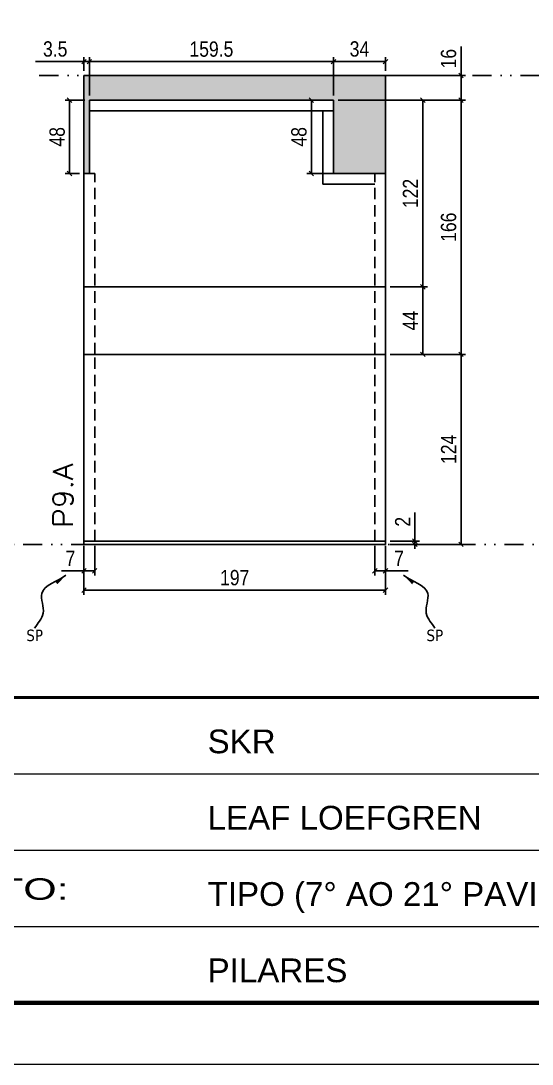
# Model space of a CAD drawing. Extents: x 14400 to 27878, y -21631 to 6985.
# Drawn here: x 14990 to 15324, y 2489 to 3170 of the extents above; entities that cross this region are included whole.
import ezdxf

# ---------------------------------------------------------------- set-up
doc = ezdxf.new("R2010")
doc.units = 0
for name, pattern in [('CONTINUO', [0]), ('DASHED', [0.75, 0.5, -0.25]), ('DIVIDE2', [0.625, 0.25, -0.125, 0, -0.125, 0, -0.125]), ('HIDDEN', [0.375, 0.25, -0.125])]:
    doc.linetypes.add(name, pattern=pattern)
for name, color, linetype in [('COTA', 241, 'Continuous'), ('Nível', 160, 'Continuous'), ('Painéis', 200, 'Continuous'), ('SARR_2.2x7', 40, 'Continuous'), ('Sarrafo de Pressão', 42, 'HIDDEN'), ('texto', 7, 'Continuous')]:
    doc.layers.add(name, color=color, linetype=linetype)
for name, color, linetype, lineweight in [('Folhas', 255, 'Continuous', 9), ('SARRAFO DE PRESSAO', 251, 'DASHED', 9), ('Texto Seção', 7, 'Continuous', 15)]:
    doc.layers.add(name, color=color, linetype=linetype, lineweight=lineweight)
doc.styles.add('ARIAL', font='arial.ttf')
doc.styles.add('COTA TECNICA', font='techl___.ttf', dxfattribs={"height": 10})
doc.styles.add('COTA TECNICA-50', font='techl___.ttf', dxfattribs={"height": 10})
doc.styles.add('REGUA-120', font='ROMANS.shx', dxfattribs={"height": 15})
doc.styles.get("Standard").update_dxf_attribs({"font": 'arial.ttf'})
doc.styles.add('Tecnologia', font='')
doc.styles.get('Tecnologia').set_extended_font_data('Forgotten Futurist')
doc.dimstyles.new('COTA PAINEL-50', dxfattribs={"dimtxt": 10, "dimasz": 3, "dimexe": 3, "dimexo": 3, "dimgap": 3, "dimtad": 1, "dimdec": 1, "dimzin": 12, "dimdsep": 46, "dimtxsty": 'COTA TECNICA-50', "dimblk1": 'OBLIQUE', "dimblk2": 'OBLIQUE', "dimsah": 1, "dimcen": 0.9, "dimclrd": 4, "dimclre": 4, "dimclrt": 240, "dimadec": 1, "dimazin": 3, "dimtfac": 1, "dimtdec": 1, "dimtmove": 0, "dimatfit": 3, "dimfxl": 1, "dimtolj": 1, "dimtzin": 12, "dimarcsym": 0})
doc.dimstyles.new('PAINEL', dxfattribs={"dimtxt": 10, "dimasz": 3, "dimexe": 3, "dimexo": 3, "dimgap": 3, "dimtad": 1, "dimdec": 1, "dimzin": 12, "dimdsep": 46, "dimtxsty": 'COTA TECNICA', "dimblk1": 'OBLIQUE', "dimblk2": 'OBLIQUE', "dimsah": 1, "dimcen": 0.9, "dimclrd": 4, "dimclre": 4, "dimclrt": 240, "dimadec": 1, "dimazin": 3, "dimtfac": 1, "dimtdec": 1, "dimtmove": 0, "dimatfit": 3, "dimfxl": 1, "dimtolj": 1, "dimtzin": 12, "dimarcsym": 0})
doc.dimstyles.get("Standard").update_dxf_attribs({"dimtxt": 0.18, "dimasz": 0.18, "dimexe": 0.18, "dimexo": 0.0625, "dimgap": 0.09, "dimtad": 0, "dimtih": 1, "dimtoh": 1, "dimdec": 4, "dimzin": 0, "dimdsep": 46, "dimtxsty": 'Standard', "dimcen": 0.09, "dimadec": 0, "dimazin": 0, "dimtfac": 1, "dimtdec": 4, "dimtofl": 0, "dimtmove": 0, "dimatfit": 3, "dimfxl": 1, "dimtolj": 1, "dimtzin": 0, "dimarcsym": 0})

# ---------------------------------------------------------------- blocks, each defined once
blk = doc.blocks.new('9999999999')
at = {"color": 30, "linetype": 'CONTINUO'}
for p, q in [((98564.56, 34379.64), (99583.98, 34379.64)), ((98564.56, 34329.83), (99487.98, 34329.83)), ((98564.56, 34280.02), (99487.98, 34280.02))]:
    blk.add_line(p, q, dxfattribs=at)
at = {"color": 30, "linetype": 'CONTINUO', "const_width": 2}
blk.add_lwpolyline([(99583.98, 34230.21), (99583.98, 34414.45, 0.414214), (99568.98, 34429.45), (98228.98, 34429.45, 0.414214), (98213.98, 34414.45), (98213.98, 34245.21, 0.414214), (98228.98, 34230.21), (99583.98, 34230.21)], format="xyb", dxfattribs=at)
at = {"layer": 'Folhas'}
blk.add_lwpolyline([(98138.98, 34190.21), (99623.98, 34190.21), (99623.98, 35240.21), (98138.98, 35240.21)], close=True, dxfattribs=at)
at = {"layer": 'Folhas', "color": 30, "const_width": 3}
blk.add_lwpolyline([(98213.98, 34230.21), (99583.98, 34230.21), (99583.98, 35200.21), (98213.98, 35200.21)], close=True, dxfattribs=at)
at = {"color": 7, "linetype": 'Continuous', "ltscale": 5, "style": 'ARIAL'}
for s, height, p in [('SKR', 15.483, (98837.68, 34393.13)), ('LEAF LOEFGREN', 15.4829, (98837.68, 34343.32)), ('TIPO (7° AO 21° PAVIMENTO)', 15.4829, (98837.68, 34293.51)), ('PILARES', 15.483, (98837.68, 34243.7))]:
    blk.add_text(s, height=height, dxfattribs=at).set_placement(p)
at = {"layer": 'Folhas', "color": 7, "style": 'Tecnologia', "width": 1.5}
blk.add_text('PAVIMENTO:', height=14, dxfattribs=at).set_placement((98573.65, 34297.5))
blk = doc.blocks.new('_Oblique')
at = {"color": 0, "linetype": 'ByBlock', "lineweight": -2}
blk.add_line((-0.5, -0.5), (0.5, 0.5), dxfattribs=at)
blk = doc.blocks.new('*D1101')
at = {"layer": 'COTA', "color": 4, "lineweight": -2, "transparency": 16777216}
for p, q in [((15031.39, 2827.29), (15031.39, 2795.39)), ((15228.39, 2827.29), (15228.39, 2795.39)), ((15228.39, 2798.39), (15031.39, 2798.39))]:
    blk.add_line(p, q, dxfattribs=at)
at = {"layer": 'Defpoints', "color": 0, "transparency": 16777216}
for p in [(15031.39, 2830.29), (15228.39, 2830.29), (15031.39, 2798.39)]:
    blk.add_point(p, dxfattribs=at)
at = {"layer": 'COTA', "color": 4, "lineweight": -2, "transparency": 16777216, "xscale": 3, "yscale": 3, "zscale": 3, "rotation": 180}
blk.add_blockref('_Oblique', (15031.39, 2798.39), dxfattribs=at)
at = {"layer": 'COTA', "color": 4, "lineweight": -2, "transparency": 16777216, "xscale": 3, "yscale": 3, "zscale": 3}
blk.add_blockref('_Oblique', (15228.39, 2798.39), dxfattribs=at)
at = {"layer": 'COTA', "color": 240, "transparency": 16777216, "insert": (15129.89, 2806.49), "char_height": 10, "attachment_point": 5, "style": 'COTA TECNICA'}
blk.add_mtext('\\A1;197', dxfattribs=at)
blk = doc.blocks.new('*D1102')
at = {"layer": 'COTA', "color": 4, "lineweight": -2, "transparency": 16777216}
for p, q in [((15221.39, 2827.29), (15221.39, 2808.04)), ((15228.39, 2825.29), (15228.39, 2808.04)), ((15221.39, 2811.04), (15228.39, 2811.04)), ((15228.39, 2811.04), (15243.13, 2811.04))]:
    blk.add_line(p, q, dxfattribs=at)
at = {"layer": 'Defpoints', "color": 0, "transparency": 16777216}
for p in [(15221.39, 2830.29), (15228.39, 2828.29), (15228.39, 2811.04)]:
    blk.add_point(p, dxfattribs=at)
at = {"layer": 'COTA', "color": 4, "lineweight": -2, "transparency": 16777216, "xscale": 3, "yscale": 3, "zscale": 3, "rotation": 180}
blk.add_blockref('_Oblique', (15221.39, 2811.04), dxfattribs=at)
at = {"layer": 'COTA', "color": 4, "lineweight": -2, "transparency": 16777216, "xscale": 3, "yscale": 3, "zscale": 3}
blk.add_blockref('_Oblique', (15228.39, 2811.04), dxfattribs=at)
at = {"layer": 'COTA', "color": 240, "transparency": 16777216, "insert": (15237.26, 2819.12), "char_height": 10, "attachment_point": 5, "style": 'COTA TECNICA-50'}
blk.add_mtext('\\A1;7', dxfattribs=at)
blk = doc.blocks.new('*D1103')
at = {"layer": 'COTA', "color": 4, "lineweight": -2, "transparency": 16777216}
for p, q in [((15247.65, 2830.29), (15247.65, 2849.09)), ((15231.39, 2830.29), (15250.65, 2830.29)), ((15231.39, 2828.29), (15250.65, 2828.29)), ((15247.65, 2828.29), (15247.65, 2830.29)), ((15247.65, 2828.29), (15247.65, 2825.29))]:
    blk.add_line(p, q, dxfattribs=at)
at = {"layer": 'Defpoints', "color": 0, "transparency": 16777216}
for p in [(15228.39, 2830.29), (15228.39, 2828.29), (15247.65, 2828.29)]:
    blk.add_point(p, dxfattribs=at)
at = {"layer": 'COTA', "color": 4, "lineweight": -2, "transparency": 16777216, "xscale": 3, "yscale": 3, "zscale": 3}
for p, rotation in [((15247.65, 2830.29), 270), ((15247.65, 2828.29), 90)]:
    blk.add_blockref('_Oblique', p, dxfattribs=dict(at, rotation=rotation))
at = {"layer": 'COTA', "color": 240, "transparency": 16777216, "insert": (15239.65, 2843.03), "char_height": 10, "attachment_point": 5, "rotation": 90, "style": 'COTA TECNICA-50'}
blk.add_mtext('\\A1;2', dxfattribs=at)
blk = doc.blocks.new('*D1104')
at = {"layer": 'COTA', "color": 4, "lineweight": -2, "transparency": 16777216}
for p, q in [((15197.39, 3118.29), (15280.76, 3118.29)), ((15277.76, 2952.29), (15277.76, 3118.29)), ((15231.39, 2952.29), (15280.76, 2952.29))]:
    blk.add_line(p, q, dxfattribs=at)
at = {"layer": 'Defpoints', "color": 0, "transparency": 16777216}
for p in [(15194.39, 3118.29), (15277.76, 3118.29), (15228.39, 2952.29)]:
    blk.add_point(p, dxfattribs=at)
at = {"layer": 'COTA', "color": 4, "lineweight": -2, "transparency": 16777216, "xscale": 3, "yscale": 3, "zscale": 3}
for p, rotation in [((15277.76, 3118.29), 90), ((15277.76, 2952.29), 270)]:
    blk.add_blockref('_Oblique', p, dxfattribs=dict(at, rotation=rotation))
at = {"layer": 'COTA', "color": 240, "transparency": 16777216, "insert": (15269.66, 3035.29), "char_height": 10, "attachment_point": 5, "rotation": 90, "style": 'COTA TECNICA-50'}
blk.add_mtext('\\A1;166', dxfattribs=at)
blk = doc.blocks.new('*D1105')
at = {"layer": 'COTA', "color": 4, "linetype": 'ByBlock', "lineweight": -2, "transparency": 16777216}
for p, q in [((15231.39, 2952.29), (15280.76, 2952.29)), ((15277.76, 2828.29), (15277.76, 2952.29)), ((15231.39, 2828.29), (15280.76, 2828.29))]:
    blk.add_line(p, q, dxfattribs=at)
at = {"layer": 'Defpoints', "color": 0, "linetype": 'ByBlock', "transparency": 16777216}
for p in [(15228.39, 2952.29), (15277.76, 2952.29), (15228.39, 2828.29)]:
    blk.add_point(p, dxfattribs=at)
at = {"layer": 'COTA', "color": 4, "linetype": 'ByBlock', "lineweight": -2, "transparency": 16777216, "xscale": 3, "yscale": 3, "zscale": 3}
for p, rotation in [((15277.76, 2952.29), 90), ((15277.76, 2828.29), 270)]:
    blk.add_blockref('_Oblique', p, dxfattribs=dict(at, rotation=rotation))
at = {"layer": 'COTA', "color": 240, "linetype": 'ByBlock', "transparency": 16777216, "insert": (15269.69, 2890.29), "char_height": 10, "attachment_point": 5, "rotation": 90, "style": 'COTA TECNICA'}
blk.add_mtext('\\A1;124', dxfattribs=at)
blk = doc.blocks.new('*D1106')
at = {"layer": 'COTA', "color": 4, "lineweight": -2, "transparency": 16777216}
for p, q in [((15038.39, 2827.29), (15038.39, 2808.04)), ((15031.39, 2825.29), (15031.39, 2808.04)), ((15031.39, 2811.04), (15016.66, 2811.04)), ((15038.39, 2811.04), (15031.39, 2811.04))]:
    blk.add_line(p, q, dxfattribs=at)
at = {"layer": 'Defpoints', "color": 0, "transparency": 16777216}
for p in [(15031.39, 2828.29), (15038.39, 2830.29), (15031.39, 2811.04)]:
    blk.add_point(p, dxfattribs=at)
at = {"layer": 'COTA', "color": 4, "lineweight": -2, "transparency": 16777216, "xscale": 3, "yscale": 3, "zscale": 3, "rotation": 180}
blk.add_blockref('_Oblique', (15031.39, 2811.04), dxfattribs=at)
at = {"layer": 'COTA', "color": 4, "lineweight": -2, "transparency": 16777216, "xscale": 3, "yscale": 3, "zscale": 3}
blk.add_blockref('_Oblique', (15038.39, 2811.04), dxfattribs=at)
at = {"layer": 'COTA', "color": 240, "transparency": 16777216, "insert": (15022.53, 2819.12), "char_height": 10, "attachment_point": 5, "style": 'COTA TECNICA-50'}
blk.add_mtext('\\A1;7', dxfattribs=at)
blk = doc.blocks.new('*D1108')
at = {"layer": 'COTA', "color": 4, "lineweight": -2, "transparency": 16777216}
for p, q in [((15277.76, 3134.29), (15277.76, 3153.3)), ((15231.39, 3134.29), (15280.76, 3134.29)), ((15277.76, 3118.29), (15277.76, 3134.29)), ((15197.39, 3118.29), (15280.76, 3118.29))]:
    blk.add_line(p, q, dxfattribs=at)
at = {"layer": 'Defpoints', "color": 0, "transparency": 16777216}
for p in [(15228.39, 3134.29), (15277.76, 3134.29), (15194.39, 3118.29)]:
    blk.add_point(p, dxfattribs=at)
at = {"layer": 'COTA', "color": 4, "lineweight": -2, "transparency": 16777216, "xscale": 3, "yscale": 3, "zscale": 3}
for p, rotation in [((15277.76, 3134.29), 90), ((15277.76, 3118.29), 270)]:
    blk.add_blockref('_Oblique', p, dxfattribs=dict(at, rotation=rotation))
at = {"layer": 'COTA', "color": 240, "transparency": 16777216, "insert": (15269.66, 3145.29), "char_height": 10, "attachment_point": 5, "rotation": 90, "style": 'COTA TECNICA'}
blk.add_mtext('\\A1;16', dxfattribs=at)
blk = doc.blocks.new('*D2845')
at = {"layer": 'COTA', "color": 4, "lineweight": -2, "transparency": 16777216}
for p, q in [((15031.39, 3137.29), (15031.39, 3146.36)), ((15034.89, 3121.29), (15034.89, 3146.36)), ((15031.39, 3143.36), (14999.79, 3143.36)), ((15034.89, 3143.36), (15031.39, 3143.36)), ((15034.89, 3143.36), (15037.89, 3143.36))]:
    blk.add_line(p, q, dxfattribs=at)
at = {"layer": 'Defpoints', "color": 0, "transparency": 16777216}
for p in [(15031.39, 3143.36), (15031.39, 3134.29), (15034.89, 3118.29)]:
    blk.add_point(p, dxfattribs=at)
at = {"layer": 'COTA', "color": 4, "lineweight": -2, "transparency": 16777216, "xscale": 3, "yscale": 3, "zscale": 3}
blk.add_blockref('_Oblique', (15031.39, 3143.36), dxfattribs=at)
at = {"layer": 'COTA', "color": 4, "lineweight": -2, "transparency": 16777216, "xscale": 3, "yscale": 3, "zscale": 3, "rotation": 180}
blk.add_blockref('_Oblique', (15034.89, 3143.36), dxfattribs=at)
at = {"layer": 'COTA', "color": 240, "transparency": 16777216, "insert": (15012.59, 3151.57), "char_height": 10, "attachment_point": 5, "style": 'COTA TECNICA'}
blk.add_mtext('\\A1;3.5', dxfattribs=at)
blk = doc.blocks.new('*D2846')
at = {"layer": 'COTA', "color": 4, "lineweight": -2, "transparency": 16777216}
for p, q in [((15034.89, 3121.29), (15034.89, 3146.36)), ((15194.39, 3121.29), (15194.39, 3146.36)), ((15034.89, 3143.36), (15194.39, 3143.36))]:
    blk.add_line(p, q, dxfattribs=at)
at = {"layer": 'Defpoints', "color": 0, "transparency": 16777216}
for p in [(15194.39, 3143.36), (15034.89, 3118.29), (15194.39, 3118.29)]:
    blk.add_point(p, dxfattribs=at)
at = {"layer": 'COTA', "color": 4, "lineweight": -2, "transparency": 16777216, "xscale": 3, "yscale": 3, "zscale": 3, "rotation": 180}
blk.add_blockref('_Oblique', (15034.89, 3143.36), dxfattribs=at)
at = {"layer": 'COTA', "color": 4, "lineweight": -2, "transparency": 16777216, "xscale": 3, "yscale": 3, "zscale": 3}
blk.add_blockref('_Oblique', (15194.39, 3143.36), dxfattribs=at)
at = {"layer": 'COTA', "color": 240, "transparency": 16777216, "insert": (15114.64, 3151.49), "char_height": 10, "attachment_point": 5, "style": 'COTA TECNICA'}
blk.add_mtext('\\A1;159.5', dxfattribs=at)
blk = doc.blocks.new('*D2847')
at = {"layer": 'COTA', "color": 4, "lineweight": -2, "transparency": 16777216}
for p, q in [((15194.39, 3121.29), (15194.39, 3146.36)), ((15228.39, 3137.29), (15228.39, 3146.36)), ((15194.39, 3143.36), (15228.39, 3143.36))]:
    blk.add_line(p, q, dxfattribs=at)
at = {"layer": 'Defpoints', "color": 0, "transparency": 16777216}
for p in [(15228.39, 3143.36), (15228.39, 3134.29), (15194.39, 3118.29)]:
    blk.add_point(p, dxfattribs=at)
at = {"layer": 'COTA', "color": 4, "lineweight": -2, "transparency": 16777216, "xscale": 3, "yscale": 3, "zscale": 3, "rotation": 180}
blk.add_blockref('_Oblique', (15194.39, 3143.36), dxfattribs=at)
at = {"layer": 'COTA', "color": 4, "lineweight": -2, "transparency": 16777216, "xscale": 3, "yscale": 3, "zscale": 3}
blk.add_blockref('_Oblique', (15228.39, 3143.36), dxfattribs=at)
at = {"layer": 'COTA', "color": 240, "transparency": 16777216, "insert": (15211.39, 3151.57), "char_height": 10, "attachment_point": 5, "style": 'COTA TECNICA'}
blk.add_mtext('\\A1;34', dxfattribs=at)
blk = doc.blocks.new('*D2848')
at = {"layer": 'COTA', "color": 4, "lineweight": -2, "transparency": 16777216}
for p, q in [((15231.39, 2996.29), (15255.79, 2996.29)), ((15252.79, 2952.29), (15252.79, 2996.29)), ((15231.39, 2952.29), (15255.79, 2952.29))]:
    blk.add_line(p, q, dxfattribs=at)
at = {"layer": 'Defpoints', "color": 0, "transparency": 16777216}
for p in [(15228.39, 2996.29), (15252.79, 2996.29), (15228.39, 2952.29)]:
    blk.add_point(p, dxfattribs=at)
at = {"layer": 'COTA', "color": 4, "lineweight": -2, "transparency": 16777216, "xscale": 3, "yscale": 3, "zscale": 3}
for p, rotation in [((15252.79, 2996.29), 90), ((15252.79, 2952.29), 270)]:
    blk.add_blockref('_Oblique', p, dxfattribs=dict(at, rotation=rotation))
at = {"layer": 'COTA', "color": 240, "transparency": 16777216, "insert": (15244.72, 2974.29), "char_height": 10, "attachment_point": 5, "rotation": 90, "style": 'COTA TECNICA'}
blk.add_mtext('\\A1;44', dxfattribs=at)
blk = doc.blocks.new('*D2849')
at = {"layer": 'COTA', "color": 4, "lineweight": -2, "transparency": 16777216}
for p, q in [((15197.39, 3118.29), (15255.79, 3118.29)), ((15252.79, 2996.29), (15252.79, 3118.29)), ((15231.39, 2996.29), (15255.79, 2996.29))]:
    blk.add_line(p, q, dxfattribs=at)
at = {"layer": 'Defpoints', "color": 0, "transparency": 16777216}
for p in [(15194.39, 3118.29), (15252.79, 3118.29), (15228.39, 2996.29)]:
    blk.add_point(p, dxfattribs=at)
at = {"layer": 'COTA', "color": 4, "lineweight": -2, "transparency": 16777216, "xscale": 3, "yscale": 3, "zscale": 3}
for p, rotation in [((15252.79, 3118.29), 90), ((15252.79, 2996.29), 270)]:
    blk.add_blockref('_Oblique', p, dxfattribs=dict(at, rotation=rotation))
at = {"layer": 'COTA', "color": 240, "transparency": 16777216, "insert": (15244.73, 3057.29), "char_height": 10, "attachment_point": 5, "rotation": 90, "style": 'COTA TECNICA'}
blk.add_mtext('\\A1;122', dxfattribs=at)
blk = doc.blocks.new('*D2857')
at = {"layer": 'COTA', "color": 4, "lineweight": -2, "transparency": 16777216}
for p, q in [((15191.39, 3118.29), (15176.97, 3118.29)), ((15179.97, 3118.29), (15179.97, 3070.29)), ((15191.39, 3070.29), (15176.97, 3070.29))]:
    blk.add_line(p, q, dxfattribs=at)
at = {"layer": 'Defpoints', "color": 0, "transparency": 16777216}
for p in [(15194.39, 3118.29), (15179.97, 3070.29), (15194.39, 3070.29)]:
    blk.add_point(p, dxfattribs=at)
at = {"layer": 'COTA', "color": 4, "lineweight": -2, "transparency": 16777216, "xscale": 3, "yscale": 3, "zscale": 3}
for p, rotation in [((15179.97, 3118.29), 90), ((15179.97, 3070.29), 270)]:
    blk.add_blockref('_Oblique', p, dxfattribs=dict(at, rotation=rotation))
at = {"layer": 'COTA', "color": 240, "transparency": 16777216, "insert": (15171.88, 3094.29), "char_height": 10, "attachment_point": 5, "rotation": 90, "style": 'COTA TECNICA'}
blk.add_mtext('\\A1;48', dxfattribs=at)
blk = doc.blocks.new('*D2858')
at = {"layer": 'COTA', "color": 4, "lineweight": -2, "transparency": 16777216}
for p, q in [((15031.89, 3118.29), (15019, 3118.29)), ((15022, 3070.29), (15022, 3118.29)), ((15028.39, 3070.29), (15019, 3070.29))]:
    blk.add_line(p, q, dxfattribs=at)
at = {"layer": 'Defpoints', "color": 0, "transparency": 16777216}
for p in [(15022, 3118.29), (15034.89, 3118.29), (15031.39, 3070.29)]:
    blk.add_point(p, dxfattribs=at)
at = {"layer": 'COTA', "color": 4, "lineweight": -2, "transparency": 16777216, "xscale": 3, "yscale": 3, "zscale": 3}
for p, rotation in [((15022, 3118.29), 90), ((15022, 3070.29), 270)]:
    blk.add_blockref('_Oblique', p, dxfattribs=dict(at, rotation=rotation))
at = {"layer": 'COTA', "color": 240, "transparency": 16777216, "insert": (15013.9, 3094.29), "char_height": 10, "attachment_point": 5, "rotation": 90, "style": 'COTA TECNICA'}
blk.add_mtext('\\A1;48', dxfattribs=at)

msp = doc.modelspace()

# ---------------------------------------------------------------- hatches: boundary and pattern name
at = {"layer": 'COTA'}
h = msp.add_hatch(dxfattribs=at)
h.set_pattern_fill('AR-CONC', color=256, scale=0.03)
h.paths.add_polyline_path([(15228.395, 3134.285), (15031.395, 3134.285), (15031.395, 3070.285), (15034.895, 3070.285), (15034.895, 3118.285), (15194.395, 3118.285), (15194.395, 3070.285), (15228.395, 3070.285)])

# ---------------------------------------------------------------- linework, layer by layer
for p, q in [((15228.395, 3134.285), (15031.395, 3134.285)), ((15031.395, 3134.285), (15031.395, 3070.285)), ((15228.395, 3070.285), (15228.395, 3134.285)), ((15194.395, 3070.285), (15187.395, 3070.285)), ((15187.395, 3070.285), (15187.395, 3063.285))]:
    msp.add_line(p, q, dxfattribs=at)
at = {"layer": 'Nível', "color": 4, "linetype": 'DIVIDE2', "ltscale": 50}
for p, q in [((15002.211, 3134.285), (15858.467, 3134.285)), ((14488.467, 2828.285), (15858.467, 2828.285))]:
    msp.add_line(p, q, dxfattribs=at)
at = {"layer": 'Painéis'}
for p, q in [((15194.395, 3118.285), (15034.895, 3118.285)), ((15034.895, 3118.285), (15034.895, 3070.285)), ((15194.395, 3070.285), (15194.395, 3118.285)), ((15031.395, 3070.285), (15031.395, 2830.285)), ((15031.395, 3070.285), (15038.395, 3070.285)), ((15194.395, 3070.285), (15228.395, 3070.285)), ((15228.395, 2830.285), (15228.395, 3070.285)), ((15031.395, 2996.285), (15228.395, 2996.285)), ((15031.395, 2952.285), (15228.395, 2952.285))]:
    msp.add_line(p, q, dxfattribs=at)
msp.add_lwpolyline([(15228.395, 2830.285), (15031.395, 2830.285), (15031.395, 2828.285), (15228.395, 2828.285)], close=True, dxfattribs=at)
at = {"layer": 'SARR_2.2x7'}
for p, q in [((15194.395, 3111.285), (15034.895, 3111.285)), ((15187.395, 3070.285), (15187.395, 3111.285)), ((15187.395, 3063.285), (15221.395, 3063.285))]:
    msp.add_line(p, q, dxfattribs=at)
at = {"layer": 'Sarrafo de Pressão', "ltscale": 30}
for p, q in [((15038.395, 2952.285), (15038.395, 3070.285)), ((15221.395, 2952.285), (15221.395, 3070.285)), ((15038.395, 2830.285), (15038.395, 2952.285)), ((15221.395, 2830.285), (15221.395, 2952.285))]:
    msp.add_line(p, q, dxfattribs=at)

# ---------------------------------------------------------------- block references
at = {"layer": 'SARRAFO DE PRESSAO', "color": 6, "linetype": 'ByBlock'}
msp.add_blockref('9999999999', (-83725.511, -31701.203), dxfattribs=at)

# ---------------------------------------------------------------- texts
at = {"layer": 'texto', "color": 0, "char_height": 7.5, "attachment_point": 5}
for insert in [(14999.147, 2768.794), (15260.642, 2768.794)]:
    msp.add_mtext('{\\fTahoma|b0|i0|c0|p34;\\C4;SP}', dxfattribs=dict(at, insert=insert))
at = {"layer": 'Texto Seção', "style": 'REGUA-120', "width": 1.1}
msp.add_text('P9.A', height=13, rotation=90, dxfattribs=at).set_placement((15024.145, 2839.049))

# ---------------------------------------------------------------- dimensions: what is measured, and where the dimension line sits
at = {"layer": 'COTA'}
for base, p1, p2, dimstyle, picture, middle in [((15031.395, 3143.355), (15034.895, 3118.285), (15031.395, 3134.285), 'PAINEL', '*D2845', (15012.592, 3151.574)), ((15194.395, 3143.355), (15034.895, 3118.285), (15194.395, 3118.285), 'PAINEL', '*D2846', (15114.645, 3151.494)), ((15228.395, 3143.355), (15194.395, 3118.285), (15228.395, 3134.285), 'PAINEL', '*D2847', (15211.395, 3151.574)), ((15228.395, 2811.043), (15221.395, 2830.285), (15228.395, 2828.285), 'COTA PAINEL-50', '*D1102', (15237.26, 2819.117))]:
    dim = msp.add_linear_dim(base=base, p1=p1, p2=p2, dimstyle=dimstyle, dxfattribs=at)
    dim.commit()
    dim.dimension.update_dxf_attribs({"geometry": picture, "text_midpoint": middle})
for base, p1, p2, angle, dimstyle, picture, middle in [((15277.762, 3134.285), (15194.395, 3118.285), (15228.395, 3134.285), 90, 'PAINEL', '*D1108', (15269.66, 3145.292)), ((15021.999, 3118.285), (15031.395, 3070.285), (15034.895, 3118.285), 90, 'PAINEL', '*D2858', (15013.904, 3094.285)), ((15179.971, 3070.285), (15194.395, 3118.285), (15194.395, 3070.285), 90, 'PAINEL', '*D2857', (15171.876, 3094.285)), ((15277.762, 3118.285), (15228.395, 2952.285), (15194.395, 3118.285), 90, 'COTA PAINEL-50', '*D1104', (15269.66, 3035.285)), ((15252.793, 2996.285), (15228.395, 2952.285), (15228.395, 2996.285), 90, 'PAINEL', '*D2848', (15244.72, 2974.285)), ((15031.395, 2811.043), (15038.395, 2830.285), (15031.395, 2828.285), 180, 'COTA PAINEL-50', '*D1106', (15022.529, 2819.117))]:
    dim = msp.add_linear_dim(base=base, p1=p1, p2=p2, angle=angle, dimstyle=dimstyle, dxfattribs=at)
    dim.commit()
    dim.dimension.update_dxf_attribs({"geometry": picture, "text_midpoint": middle})
for base, p1, p2, angle, override, picture, middle in [((15252.793, 3118.285), (15228.395, 2996.285), (15194.395, 3118.285), 90, {"dimtmove": 1}, '*D2849', (15244.734, 3057.285)), ((15031.395, 2798.391), (15228.395, 2830.285), (15031.395, 2830.285), 180, {"dimarcsym": 2}, '*D1101', (15129.895, 2806.493))]:
    dim = msp.add_linear_dim(base=base, p1=p1, p2=p2, angle=angle, dimstyle='PAINEL', override=override, dxfattribs=at)
    dim.commit()
    dim.dimension.update_dxf_attribs({"geometry": picture, "text_midpoint": middle})
at = {"layer": 'COTA', "linetype": 'ByBlock'}
dim = msp.add_aligned_dim(p1=(15228.395, 2828.285), p2=(15228.395, 2952.285), distance=-49.367, dimstyle='PAINEL', dxfattribs=at)
dim.commit()
dim.dimension.update_dxf_attribs({"geometry": '*D1105', "text_midpoint": (15269.689, 2890.285)})
at = {"layer": 'COTA'}
dim = msp.add_linear_dim(base=(15247.653, 2828.285), p1=(15228.395, 2830.285), p2=(15228.395, 2828.285), angle=90, dimstyle='COTA PAINEL-50', dxfattribs=at)
dim.commit()
dim.dimension.update_dxf_attribs({"geometry": '*D1103', "text_midpoint": (15247.653, 2843.032), "dimtype": 160})

# ---------------------------------------------------------------- leaders
at = {"layer": 'COTA', "path_type": 1}
for points in [[(15019.566, 2808.104), (15003.78, 2796.269), (15004.706, 2783.263), (14999.153, 2773.481)], [(15240.224, 2808.104), (15256.009, 2796.269), (15255.084, 2783.263), (15260.636, 2773.481)]]:
    msp.add_leader(points, dimstyle='Standard', override={"dimasz": 8}, dxfattribs=at)

doc.saveas('drawing.dxf')
